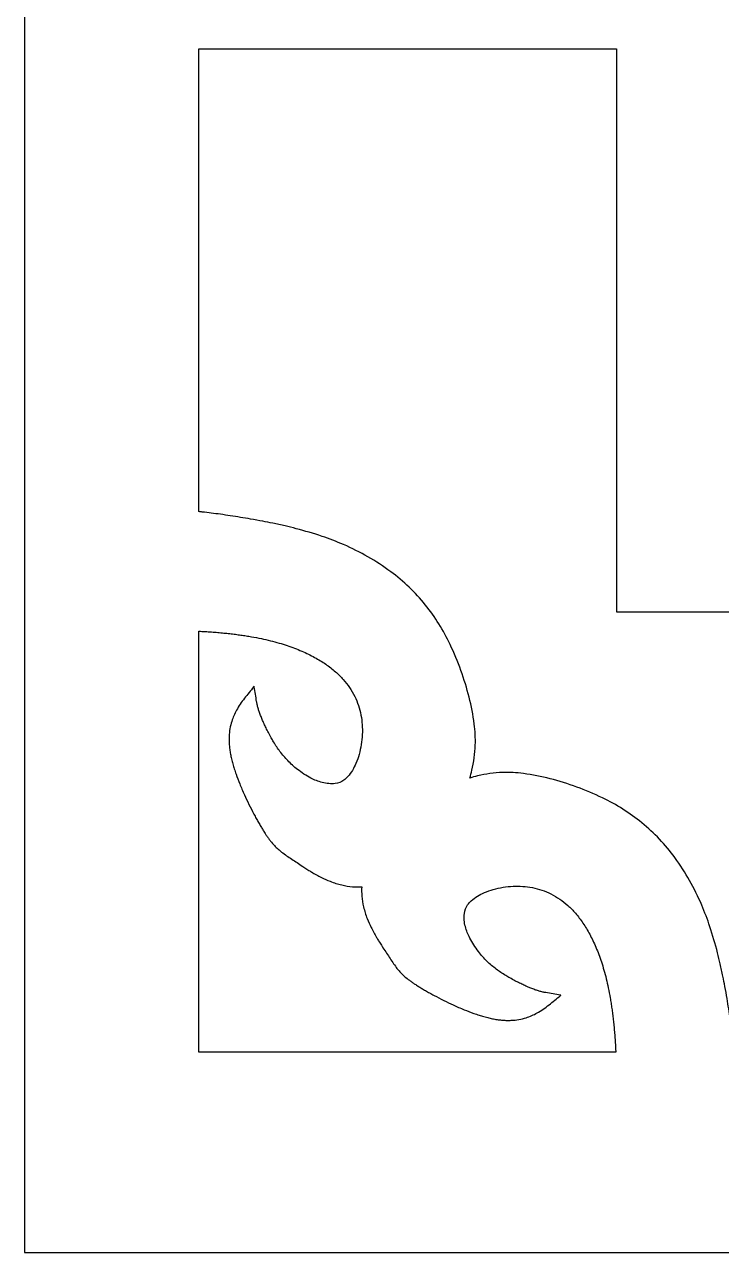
# Model space of a CAD drawing. Header units: centimetres. Extents: x -10 to 9.2, y -12 to 12.7.
# Drawn here: x -10.011 to -8.161, y -11.982 to -8.722 of the extents above; entities that cross this region are included whole.
import ezdxf

# ---------------------------------------------------------------- set-up
doc = ezdxf.new("R2010")
doc.units = ezdxf.units.CM
doc.header["$MEASUREMENT"] = 0
doc.layers.add('layer 1', color=7, linetype='Continuous')

msp = doc.modelspace()

# ---------------------------------------------------------------- linework, layer by layer
at = {"layer": 'layer 1', "color": 177}
for points, knots in [([(-0.8125, 12.67695), (-0.8125, 4.45748), (-0.8125, -3.76202), (-0.8125, -11.9815), (-0.8125, -11.9815), (-3.87863, -11.9815), (-6.94479, -11.9815), (-10.01093, -11.9815), (-10.01093, -11.9815), (-10.01093, -3.76202), (-10.01093, 4.45748), (-10.01093, 12.67695), (-10.01093, 12.67695), (-6.94479, 12.67695), (-3.87863, 12.67695), (-0.8125, 12.67695)], [0, 0, 0, 0, 0.2, 0.2, 0.2, 0.2, 0.4, 0.4, 0.4, 0.4, 0.6, 0.6, 0.6, 0.6, 1, 1, 1, 1]), ([(-8.82941, -10.72234), (-8.82253, -10.72018), (-8.81553, -10.71826), (-8.80855, -10.71653), (-8.80855, -10.71653), (-8.79773, -10.71391), (-8.78682, -10.71183), (-8.77582, -10.71032), (-8.77582, -10.71032), (-8.76476, -10.7088), (-8.75366, -10.70787), (-8.74252, -10.70752), (-8.74252, -10.70752), (-8.72389, -10.70691), (-8.70529, -10.7078), (-8.68685, -10.71023), (-8.68685, -10.71023), (-8.66301, -10.71335), (-8.63937, -10.71795), (-8.61604, -10.72397), (-8.61604, -10.72397), (-8.56824, -10.73636), (-8.5218, -10.75334), (-8.47724, -10.77475), (-8.47724, -10.77475), (-8.4399, -10.79268), (-8.4049, -10.81491), (-8.3727, -10.84108), (-8.3727, -10.84108), (-8.33961, -10.86797), (-8.31024, -10.89894), (-8.28511, -10.93349), (-8.28511, -10.93349), (-8.25666, -10.97262), (-8.23277, -11.01474), (-8.21381, -11.05929), (-8.21381, -11.05929), (-8.20579, -11.07813), (-8.1985, -11.09729), (-8.19211, -11.11674), (-8.19211, -11.11674), (-8.1845, -11.13968), (-8.17775, -11.16284), (-8.17177, -11.18625), (-8.17177, -11.18625), (-8.16926, -11.19601), (-8.16692, -11.20582), (-8.16466, -11.21565), (-8.16466, -11.21565), (-8.16217, -11.22658), (-8.15979, -11.23753), (-8.15756, -11.24851), (-8.15756, -11.24851), (-8.15571, -11.25752), (-8.15396, -11.26652), (-8.15225, -11.27554), (-8.15225, -11.27554), (-8.15023, -11.28622), (-8.14832, -11.29692), (-8.14649, -11.30761), (-8.14649, -11.30761), (-8.14352, -11.32577), (-8.14059, -11.34391), (-8.13767, -11.36209), (-8.13767, -11.36209), (-8.13634, -11.37079), (-8.13508, -11.37951), (-8.13387, -11.38821), (-8.13387, -11.38821), (-8.13275, -11.39645), (-8.13168, -11.40469), (-8.13065, -11.41293), (-8.13065, -11.41293), (-8.12963, -11.42092), (-8.1287, -11.42892), (-8.12779, -11.43695), (-8.12779, -11.43695), (-8.12735, -11.44113), (-8.1269, -11.4453), (-8.12647, -11.44947), (-8.12647, -11.44947), (-7.75333, -11.44947), (-7.38026, -11.44947), (-7.00715, -11.44947), (-7.00715, -11.44947), (-7.00715, -11.0601), (-7.00715, -10.67074), (-7.00715, -10.28137), (-7.00715, -10.28137), (-7.47876, -10.28137), (-7.9504, -10.28137), (-8.42198, -10.28137), (-8.42198, -10.28137), (-8.42782, -10.28137), (-8.43362, -10.28137), (-8.4394, -10.28137), (-8.4394, -10.28137), (-8.43967, -10.28137), (-8.43994, -10.28137), (-8.44022, -10.28137), (-8.44022, -10.28137), (-8.44022, -10.28108), (-8.44022, -10.2808), (-8.44022, -10.28053), (-8.44022, -10.28053), (-8.44022, -10.2747), (-8.44022, -10.26885), (-8.44022, -10.26301), (-8.44022, -10.26301), (-8.44022, -10.24422), (-8.44022, -10.22542), (-8.44022, -10.20663), (-8.44022, -10.20663), (-8.44022, -10.12865), (-8.44022, -10.05069), (-8.44022, -9.97271), (-8.44022, -9.97271), (-8.44022, -9.57724), (-8.44022, -9.18174), (-8.44022, -8.78628), (-8.44022, -8.78628), (-8.80967, -8.78628), (-9.17908, -8.78628), (-9.5485, -8.78628), (-9.5485, -8.78628), (-9.5485, -9.19583), (-9.5485, -9.6054), (-9.5485, -10.01495), (-9.5485, -10.01495), (-9.54541, -10.01529), (-9.54233, -10.01563), (-9.53921, -10.01599), (-9.53921, -10.01599), (-9.53126, -10.01689), (-9.52331, -10.01784), (-9.51535, -10.01884), (-9.51535, -10.01884), (-9.50719, -10.01989), (-9.49898, -10.02097), (-9.49081, -10.02212), (-9.49081, -10.02212), (-9.48221, -10.02332), (-9.47366, -10.02456), (-9.46507, -10.02588), (-9.46507, -10.02588), (-9.44701, -10.02883), (-9.42898, -10.0318), (-9.41095, -10.03475), (-9.41095, -10.03475), (-9.40025, -10.03663), (-9.3896, -10.03858), (-9.37892, -10.0406), (-9.37892, -10.0406), (-9.36994, -10.04231), (-9.36096, -10.04408), (-9.35205, -10.04593), (-9.35205, -10.04593), (-9.34113, -10.04819), (-9.33029, -10.05059), (-9.31942, -10.05309), (-9.31942, -10.05309), (-9.30965, -10.05537), (-9.29992, -10.05774), (-9.2902, -10.06026), (-9.2902, -10.06026), (-9.26696, -10.06626), (-9.24391, -10.07309), (-9.22116, -10.08073), (-9.22116, -10.08073), (-9.20183, -10.08722), (-9.18283, -10.09448), (-9.16411, -10.10256), (-9.16411, -10.10256), (-9.11984, -10.12168), (-9.07801, -10.14572), (-9.03913, -10.17437), (-9.03913, -10.17437), (-9.00483, -10.19965), (-8.97408, -10.22922), (-8.94731, -10.26254), (-8.94731, -10.26254), (-8.92136, -10.29496), (-8.8993, -10.33021), (-8.88148, -10.3678), (-8.88148, -10.3678), (-8.86019, -10.41266), (-8.84334, -10.45939), (-8.83104, -10.50755), (-8.83104, -10.50755), (-8.82507, -10.531), (-8.82048, -10.55479), (-8.81739, -10.57881), (-8.81739, -10.57881), (-8.81498, -10.5974), (-8.81407, -10.61612), (-8.81469, -10.63486), (-8.81469, -10.63486), (-8.81504, -10.64608), (-8.81595, -10.65726), (-8.81747, -10.66838), (-8.81747, -10.66838), (-8.81897, -10.67946), (-8.82103, -10.69045), (-8.82362, -10.70132), (-8.82362, -10.70132), (-8.82534, -10.70838), (-8.82725, -10.71539), (-8.82941, -10.72234)], [0, 0, 0, 0, 0.0188679, 0.0188679, 0.0188679, 0.0188679, 0.0377358, 0.0377358, 0.0377358, 0.0377358, 0.0566038, 0.0566038, 0.0566038, 0.0566038, 0.0754717, 0.0754717, 0.0754717, 0.0754717, 0.0943396, 0.0943396, 0.0943396, 0.0943396, 0.1132075, 0.1132075, 0.1132075, 0.1132075, 0.1320755, 0.1320755, 0.1320755, 0.1320755, 0.1509434, 0.1509434, 0.1509434, 0.1509434, 0.1698113, 0.1698113, 0.1698113, 0.1698113, 0.1886792, 0.1886792, 0.1886792, 0.1886792, 0.2075472, 0.2075472, 0.2075472, 0.2075472, 0.2264151, 0.2264151, 0.2264151, 0.2264151, 0.245283, 0.245283, 0.245283, 0.245283, 0.2641509, 0.2641509, 0.2641509, 0.2641509, 0.2830189, 0.2830189, 0.2830189, 0.2830189, 0.3018868, 0.3018868, 0.3018868, 0.3018868, 0.3207547, 0.3207547, 0.3207547, 0.3207547, 0.3396226, 0.3396226, 0.3396226, 0.3396226, 0.3584906, 0.3584906, 0.3584906, 0.3584906, 0.3773585, 0.3773585, 0.3773585, 0.3773585, 0.3962264, 0.3962264, 0.3962264, 0.3962264, 0.4150943, 0.4150943, 0.4150943, 0.4150943, 0.4339623, 0.4339623, 0.4339623, 0.4339623, 0.4528302, 0.4528302, 0.4528302, 0.4528302, 0.4716981, 0.4716981, 0.4716981, 0.4716981, 0.490566, 0.490566, 0.490566, 0.490566, 0.509434, 0.509434, 0.509434, 0.509434, 0.5283019, 0.5283019, 0.5283019, 0.5283019, 0.5471698, 0.5471698, 0.5471698, 0.5471698, 0.5660377, 0.5660377, 0.5660377, 0.5660377, 0.5849057, 0.5849057, 0.5849057, 0.5849057, 0.6037736, 0.6037736, 0.6037736, 0.6037736, 0.6226415, 0.6226415, 0.6226415, 0.6226415, 0.6415094, 0.6415094, 0.6415094, 0.6415094, 0.6603774, 0.6603774, 0.6603774, 0.6603774, 0.6792453, 0.6792453, 0.6792453, 0.6792453, 0.6981132, 0.6981132, 0.6981132, 0.6981132, 0.7169811, 0.7169811, 0.7169811, 0.7169811, 0.7358491, 0.7358491, 0.7358491, 0.7358491, 0.754717, 0.754717, 0.754717, 0.754717, 0.7735849, 0.7735849, 0.7735849, 0.7735849, 0.7924528, 0.7924528, 0.7924528, 0.7924528, 0.8113208, 0.8113208, 0.8113208, 0.8113208, 0.8301887, 0.8301887, 0.8301887, 0.8301887, 0.8490566, 0.8490566, 0.8490566, 0.8490566, 0.8679245, 0.8679245, 0.8679245, 0.8679245, 0.8867925, 0.8867925, 0.8867925, 0.8867925, 0.9056604, 0.9056604, 0.9056604, 0.9056604, 0.9245283, 0.9245283, 0.9245283, 0.9245283, 0.9433962, 0.9433962, 0.9433962, 0.9433962, 0.9622642, 0.9622642, 0.9622642, 0.9622642, 1, 1, 1, 1]), ([(-9.11604, -11.01091), (-9.12426, -11.01142), (-9.13243, -11.01132), (-9.14063, -11.01063), (-9.14063, -11.01063), (-9.15023, -11.00982), (-9.15972, -11.00829), (-9.16913, -11.00603), (-9.16913, -11.00603), (-9.17954, -11.00349), (-9.18979, -11.00027), (-9.19981, -10.99634), (-9.19981, -10.99634), (-9.2077, -10.99326), (-9.2154, -10.98984), (-9.22293, -10.98605), (-9.22293, -10.98605), (-9.23195, -10.98153), (-9.24077, -10.9767), (-9.24942, -10.97153), (-9.24942, -10.97153), (-9.25257, -10.96962), (-9.25576, -10.96768), (-9.25888, -10.96571), (-9.25888, -10.96571), (-9.26267, -10.96333), (-9.26642, -10.96092), (-9.27018, -10.95846), (-9.27018, -10.95846), (-9.27105, -10.95789), (-9.2719, -10.9573), (-9.27277, -10.95675), (-9.27277, -10.95675), (-9.27779, -10.95337), (-9.28282, -10.95001), (-9.28785, -10.94667), (-9.28785, -10.94667), (-9.29701, -10.94054), (-9.30618, -10.93442), (-9.31535, -10.9283), (-9.31535, -10.9283), (-9.31986, -10.92521), (-9.32431, -10.92199), (-9.32866, -10.91867), (-9.32866, -10.91867), (-9.33181, -10.91625), (-9.33486, -10.91373), (-9.33786, -10.91112), (-9.33786, -10.91112), (-9.34138, -10.908), (-9.34475, -10.90469), (-9.34802, -10.90126), (-9.34802, -10.90126), (-9.35145, -10.8976), (-9.35472, -10.89378), (-9.35783, -10.88983), (-9.35783, -10.88983), (-9.35947, -10.88779), (-9.36105, -10.88569), (-9.36259, -10.8836), (-9.36259, -10.8836), (-9.36435, -10.88118), (-9.36605, -10.87875), (-9.36776, -10.87629), (-9.36776, -10.87629), (-9.3694, -10.87387), (-9.37106, -10.87143), (-9.37262, -10.86896), (-9.37262, -10.86896), (-9.37457, -10.86599), (-9.37643, -10.86301), (-9.37826, -10.86001), (-9.37826, -10.86001), (-9.38016, -10.85695), (-9.38199, -10.85388), (-9.38386, -10.8508), (-9.38386, -10.8508), (-9.38589, -10.84735), (-9.38789, -10.84389), (-9.38987, -10.84041), (-9.38987, -10.84041), (-9.39194, -10.83678), (-9.394, -10.83312), (-9.39603, -10.82945), (-9.39603, -10.82945), (-9.39815, -10.8256), (-9.40021, -10.82172), (-9.40228, -10.81785), (-9.40228, -10.81785), (-9.40684, -10.8093), (-9.41123, -10.80071), (-9.41549, -10.79202), (-9.41549, -10.79202), (-9.41962, -10.7836), (-9.42365, -10.77512), (-9.42749, -10.76658), (-9.42749, -10.76658), (-9.43187, -10.75693), (-9.43605, -10.74722), (-9.43997, -10.7374), (-9.43997, -10.7374), (-9.4434, -10.72895), (-9.44662, -10.72041), (-9.44966, -10.71179), (-9.44966, -10.71179), (-9.4513, -10.70709), (-9.45291, -10.70236), (-9.45439, -10.69758), (-9.45439, -10.69758), (-9.45575, -10.69333), (-9.45703, -10.68906), (-9.45826, -10.68475), (-9.45826, -10.68475), (-9.45955, -10.68018), (-9.46074, -10.67557), (-9.46184, -10.67095), (-9.46184, -10.67095), (-9.4628, -10.66688), (-9.46366, -10.66281), (-9.46447, -10.65873), (-9.46447, -10.65873), (-9.46523, -10.65456), (-9.46589, -10.65039), (-9.46645, -10.64619), (-9.46645, -10.64619), (-9.46702, -10.64225), (-9.46739, -10.63828), (-9.46769, -10.63431), (-9.46769, -10.63431), (-9.46799, -10.63047), (-9.46815, -10.62661), (-9.46823, -10.62277), (-9.46823, -10.62277), (-9.46828, -10.61908), (-9.46823, -10.61538), (-9.46805, -10.61172), (-9.46805, -10.61172), (-9.46773, -10.60482), (-9.46697, -10.59795), (-9.46579, -10.59116), (-9.46579, -10.59116), (-9.46469, -10.58456), (-9.46312, -10.57807), (-9.46113, -10.5717), (-9.46113, -10.5717), (-9.45796, -10.56151), (-9.45377, -10.55172), (-9.4486, -10.54241), (-9.4486, -10.54241), (-9.44237, -10.53122), (-9.43524, -10.52058), (-9.42724, -10.51056), (-9.42724, -10.51056), (-9.41916, -10.5004), (-9.41102, -10.49022), (-9.40292, -10.48002), (-9.40292, -10.48002), (-9.40254, -10.47956), (-9.40216, -10.4791), (-9.40178, -10.47861), (-9.40178, -10.47861), (-9.40167, -10.47922), (-9.40158, -10.47982), (-9.40149, -10.4804), (-9.40149, -10.4804), (-9.39935, -10.49328), (-9.39724, -10.50615), (-9.39508, -10.51901), (-9.39508, -10.51901), (-9.39462, -10.52179), (-9.39409, -10.52455), (-9.39345, -10.52729), (-9.39345, -10.52729), (-9.39274, -10.53045), (-9.39192, -10.5336), (-9.39102, -10.53673), (-9.39102, -10.53673), (-9.39016, -10.53981), (-9.38919, -10.54287), (-9.38819, -10.54591), (-9.38819, -10.54591), (-9.38697, -10.54944), (-9.38573, -10.55295), (-9.38438, -10.55641), (-9.38438, -10.55641), (-9.3831, -10.5598), (-9.38176, -10.56316), (-9.38033, -10.5665), (-9.38033, -10.5665), (-9.3787, -10.57037), (-9.377, -10.5742), (-9.37526, -10.578), (-9.37526, -10.578), (-9.37356, -10.58169), (-9.37182, -10.58536), (-9.37004, -10.58898), (-9.37004, -10.58898), (-9.368, -10.59319), (-9.36587, -10.59736), (-9.36373, -10.60151), (-9.36373, -10.60151), (-9.36133, -10.60615), (-9.35886, -10.61077), (-9.35631, -10.61532), (-9.35631, -10.61532), (-9.3543, -10.61902), (-9.35214, -10.62268), (-9.34998, -10.62634), (-9.34998, -10.62634), (-9.34728, -10.63082), (-9.34447, -10.63527), (-9.34154, -10.63965), (-9.34154, -10.63965), (-9.3389, -10.64362), (-9.33615, -10.64752), (-9.33329, -10.65138), (-9.33329, -10.65138), (-9.33007, -10.65575), (-9.32665, -10.66004), (-9.32315, -10.66421), (-9.32315, -10.66421), (-9.31975, -10.66821), (-9.31624, -10.67212), (-9.31257, -10.67591), (-9.31257, -10.67591), (-9.30853, -10.68012), (-9.30436, -10.68416), (-9.30003, -10.68806), (-9.30003, -10.68806), (-9.29569, -10.69196), (-9.2912, -10.69573), (-9.28657, -10.69932), (-9.28657, -10.69932), (-9.27541, -10.70798), (-9.26357, -10.71563), (-9.25109, -10.72221), (-9.25109, -10.72221), (-9.24153, -10.72727), (-9.23147, -10.73127), (-9.22103, -10.73413), (-9.22103, -10.73413), (-9.20967, -10.73723), (-9.19792, -10.73811), (-9.18624, -10.7367), (-9.18624, -10.7367), (-9.1781, -10.73574), (-9.17048, -10.73281), (-9.16375, -10.72812), (-9.16375, -10.72812), (-9.15978, -10.72532), (-9.15615, -10.72207), (-9.15293, -10.71843), (-9.15293, -10.71843), (-9.14835, -10.71326), (-9.14428, -10.7077), (-9.14074, -10.70177), (-9.14074, -10.70177), (-9.13719, -10.69583), (-9.13404, -10.68963), (-9.13135, -10.6832), (-9.13135, -10.6832), (-9.1281, -10.67549), (-9.12536, -10.66757), (-9.12312, -10.65949), (-9.12312, -10.65949), (-9.11827, -10.64225), (-9.11541, -10.62457), (-9.11459, -10.6067), (-9.11459, -10.6067), (-9.11377, -10.58936), (-9.11492, -10.57207), (-9.11815, -10.55503), (-9.11815, -10.55503), (-9.12136, -10.53776), (-9.12693, -10.5211), (-9.13472, -10.50537), (-9.13472, -10.50537), (-9.14286, -10.48902), (-9.15306, -10.47392), (-9.16518, -10.46034), (-9.16518, -10.46034), (-9.17167, -10.45309), (-9.17856, -10.44628), (-9.18589, -10.43992), (-9.18589, -10.43992), (-9.1941, -10.43277), (-9.2027, -10.4261), (-9.21163, -10.41994), (-9.21163, -10.41994), (-9.21625, -10.41675), (-9.22097, -10.41371), (-9.22574, -10.41078), (-9.22574, -10.41078), (-9.23083, -10.40766), (-9.23601, -10.40467), (-9.24131, -10.40178), (-9.24131, -10.40178), (-9.24666, -10.39886), (-9.25207, -10.39609), (-9.25754, -10.39342), (-9.25754, -10.39342), (-9.26346, -10.39056), (-9.26942, -10.38785), (-9.27543, -10.38525), (-9.27543, -10.38525), (-9.28164, -10.38257), (-9.28787, -10.38002), (-9.29419, -10.37763), (-9.29419, -10.37763), (-9.30084, -10.37509), (-9.30751, -10.37272), (-9.31428, -10.37046), (-9.31428, -10.37046), (-9.32127, -10.36812), (-9.32835, -10.36591), (-9.33547, -10.36386), (-9.33547, -10.36386), (-9.34311, -10.36165), (-9.35074, -10.35958), (-9.35849, -10.35767), (-9.35849, -10.35767), (-9.36648, -10.35568), (-9.37449, -10.35384), (-9.38253, -10.35214), (-9.38253, -10.35214), (-9.39134, -10.35029), (-9.40011, -10.3486), (-9.40892, -10.34706), (-9.40892, -10.34706), (-9.41346, -10.34627), (-9.41802, -10.3455), (-9.42253, -10.3448), (-9.42253, -10.3448), (-9.42725, -10.34403), (-9.43201, -10.34333), (-9.43681, -10.34263), (-9.43681, -10.34263), (-9.44161, -10.34196), (-9.44644, -10.34131), (-9.45125, -10.34068), (-9.45125, -10.34068), (-9.45633, -10.34005), (-9.46141, -10.33944), (-9.4665, -10.33885), (-9.4665, -10.33885), (-9.47166, -10.33827), (-9.47681, -10.33773), (-9.48196, -10.33722), (-9.48196, -10.33722), (-9.48735, -10.3367), (-9.49275, -10.33619), (-9.49816, -10.33572), (-9.49816, -10.33572), (-9.50368, -10.33524), (-9.50914, -10.33482), (-9.51465, -10.33442), (-9.51465, -10.33442), (-9.52043, -10.334), (-9.52617, -10.33362), (-9.53195, -10.33328), (-9.53195, -10.33328), (-9.53746, -10.33293), (-9.543, -10.33264), (-9.5485, -10.33236), (-9.5485, -10.33236), (-9.5485, -10.70473), (-9.5485, -11.07711), (-9.5485, -11.44947), (-9.5485, -11.44947), (-9.17962, -11.44947), (-8.81076, -11.44947), (-8.44193, -11.44947), (-8.44193, -11.44947), (-8.44194, -11.44873), (-8.44199, -11.448), (-8.44201, -11.44728), (-8.44201, -11.44728), (-8.4423, -11.4414), (-8.4426, -11.43551), (-8.44297, -11.42963), (-8.44297, -11.42963), (-8.44334, -11.42381), (-8.44371, -11.418), (-8.44411, -11.41221), (-8.44411, -11.41221), (-8.44448, -11.40668), (-8.44493, -11.40114), (-8.44539, -11.39563), (-8.44539, -11.39563), (-8.44588, -11.39019), (-8.44634, -11.38475), (-8.44687, -11.37928), (-8.44687, -11.37928), (-8.44739, -11.3741), (-8.44793, -11.36891), (-8.44851, -11.36374), (-8.44851, -11.36374), (-8.44909, -11.35862), (-8.44968, -11.35351), (-8.45032, -11.34841), (-8.45032, -11.34841), (-8.45093, -11.34355), (-8.4516, -11.33867), (-8.45226, -11.33383), (-8.45226, -11.33383), (-8.45293, -11.32902), (-8.45363, -11.32426), (-8.45441, -11.31946), (-8.45441, -11.31946), (-8.45512, -11.31491), (-8.45585, -11.31033), (-8.45665, -11.30581), (-8.45665, -11.30581), (-8.45817, -11.29692), (-8.45987, -11.28806), (-8.46168, -11.27923), (-8.46168, -11.27923), (-8.46338, -11.27112), (-8.4652, -11.26303), (-8.46719, -11.25498), (-8.46719, -11.25498), (-8.46909, -11.24722), (-8.47115, -11.23949), (-8.47335, -11.23181), (-8.47335, -11.23181), (-8.47537, -11.22466), (-8.47757, -11.21753), (-8.47991, -11.21046), (-8.47991, -11.21046), (-8.48211, -11.20369), (-8.4845, -11.19695), (-8.48703, -11.19028), (-8.48703, -11.19028), (-8.48941, -11.1839), (-8.49191, -11.17762), (-8.49458, -11.17139), (-8.49458, -11.17139), (-8.49714, -11.16531), (-8.49984, -11.15932), (-8.50269, -11.15338), (-8.50269, -11.15338), (-8.50535, -11.14784), (-8.50813, -11.14239), (-8.51103, -11.13701), (-8.51103, -11.13701), (-8.51386, -11.13172), (-8.51686, -11.12648), (-8.51996, -11.12134), (-8.51996, -11.12134), (-8.52286, -11.11653), (-8.5259, -11.11181), (-8.52905, -11.10716), (-8.52905, -11.10716), (-8.53514, -11.09813), (-8.54179, -11.08949), (-8.54888, -11.08121), (-8.54888, -11.08121), (-8.55521, -11.07386), (-8.56196, -11.06691), (-8.56915, -11.06041), (-8.56915, -11.06041), (-8.58268, -11.0482), (-8.59766, -11.0379), (-8.61391, -11.02974), (-8.61391, -11.02974), (-8.6295, -11.02187), (-8.64606, -11.01626), (-8.66322, -11.013), (-8.66322, -11.013), (-8.68014, -11.00981), (-8.69733, -11.00859), (-8.71454, -11.00944), (-8.71454, -11.00944), (-8.73229, -11.01029), (-8.74986, -11.01317), (-8.76698, -11.01802), (-8.76698, -11.01802), (-8.77502, -11.02029), (-8.78285, -11.02307), (-8.79053, -11.02632), (-8.79053, -11.02632), (-8.79691, -11.02902), (-8.80305, -11.03219), (-8.80898, -11.03576), (-8.80898, -11.03576), (-8.81487, -11.03935), (-8.82038, -11.04344), (-8.82553, -11.04803), (-8.82553, -11.04803), (-8.82914, -11.05129), (-8.83237, -11.05494), (-8.83515, -11.05895), (-8.83515, -11.05895), (-8.83983, -11.06571), (-8.84273, -11.07339), (-8.84369, -11.08156), (-8.84369, -11.08156), (-8.84508, -11.09334), (-8.84417, -11.10517), (-8.8411, -11.1166), (-8.8411, -11.1166), (-8.83827, -11.1271), (-8.83432, -11.13723), (-8.82929, -11.14687), (-8.82929, -11.14687), (-8.82274, -11.15942), (-8.81513, -11.17136), (-8.80653, -11.18258), (-8.80653, -11.18258), (-8.80296, -11.18725), (-8.79924, -11.19176), (-8.79534, -11.19616), (-8.79534, -11.19616), (-8.7915, -11.20051), (-8.78747, -11.20472), (-8.78329, -11.20879), (-8.78329, -11.20879), (-8.77954, -11.21245), (-8.77566, -11.21599), (-8.77168, -11.2194), (-8.77168, -11.2194), (-8.76752, -11.22295), (-8.76325, -11.22637), (-8.75891, -11.22966), (-8.75891, -11.22966), (-8.75509, -11.23251), (-8.7512, -11.23528), (-8.74729, -11.23795), (-8.74729, -11.23795), (-8.74292, -11.24088), (-8.73849, -11.2437), (-8.73405, -11.24642), (-8.73405, -11.24642), (-8.73046, -11.24861), (-8.72679, -11.25074), (-8.72309, -11.25282), (-8.72309, -11.25282), (-8.71858, -11.25536), (-8.714, -11.25786), (-8.7094, -11.26028), (-8.7094, -11.26028), (-8.70528, -11.26243), (-8.70114, -11.26456), (-8.69697, -11.26664), (-8.69697, -11.26664), (-8.69332, -11.26843), (-8.68971, -11.27017), (-8.68604, -11.27188), (-8.68604, -11.27188), (-8.68225, -11.27365), (-8.67848, -11.27534), (-8.67462, -11.27699), (-8.67462, -11.27699), (-8.67131, -11.27841), (-8.66796, -11.27978), (-8.66459, -11.28108), (-8.66459, -11.28108), (-8.66116, -11.28242), (-8.6577, -11.28368), (-8.65419, -11.28488), (-8.65419, -11.28488), (-8.65115, -11.2859), (-8.64813, -11.28687), (-8.64505, -11.28775), (-8.64505, -11.28775), (-8.64192, -11.28867), (-8.63879, -11.28947), (-8.63565, -11.29021), (-8.63565, -11.29021), (-8.63295, -11.29083), (-8.6302, -11.29138), (-8.62743, -11.29185), (-8.62743, -11.29185), (-8.61468, -11.29399), (-8.6019, -11.29613), (-8.58911, -11.29829), (-8.58911, -11.29829), (-8.58851, -11.29839), (-8.58791, -11.29849), (-8.58733, -11.29859), (-8.58733, -11.29859), (-8.58779, -11.29897), (-8.58824, -11.29936), (-8.58873, -11.29974), (-8.58873, -11.29974), (-8.59884, -11.3079), (-8.60894, -11.31605), (-8.61906, -11.32422), (-8.61906, -11.32422), (-8.629, -11.33226), (-8.63955, -11.33942), (-8.65068, -11.34571), (-8.65068, -11.34571), (-8.65994, -11.35092), (-8.66965, -11.35515), (-8.67977, -11.35834), (-8.67977, -11.35834), (-8.6861, -11.36031), (-8.69256, -11.3619), (-8.69908, -11.36305), (-8.69908, -11.36305), (-8.70586, -11.36422), (-8.71267, -11.36498), (-8.7195, -11.36531), (-8.7195, -11.36531), (-8.72316, -11.36549), (-8.72682, -11.36553), (-8.73048, -11.36549), (-8.73048, -11.36549), (-8.73435, -11.36541), (-8.73816, -11.36525), (-8.74199, -11.36494), (-8.74199, -11.36494), (-8.74592, -11.36464), (-8.74984, -11.36422), (-8.75376, -11.3637), (-8.75376, -11.3637), (-8.75793, -11.36313), (-8.7621, -11.36247), (-8.76623, -11.36166), (-8.76623, -11.36166), (-8.77027, -11.3609), (-8.77431, -11.36002), (-8.77836, -11.35905), (-8.77836, -11.35905), (-8.78293, -11.35793), (-8.78753, -11.35675), (-8.7921, -11.35543), (-8.7921, -11.35543), (-8.79636, -11.35423), (-8.80061, -11.35294), (-8.80485, -11.35157), (-8.80485, -11.35157), (-8.80955, -11.35003), (-8.81427, -11.34845), (-8.81896, -11.3468), (-8.81896, -11.3468), (-8.82747, -11.34373), (-8.836, -11.3405), (-8.84438, -11.33705), (-8.84438, -11.33705), (-8.85411, -11.33306), (-8.86376, -11.32887), (-8.87335, -11.32447), (-8.87335, -11.32447), (-8.88185, -11.32059), (-8.89025, -11.31656), (-8.89861, -11.31239), (-8.89861, -11.31239), (-8.90721, -11.30809), (-8.91579, -11.30367), (-8.92428, -11.29909), (-8.92428, -11.29909), (-8.92814, -11.29702), (-8.93196, -11.29493), (-8.9358, -11.29279), (-8.9358, -11.29279), (-8.93944, -11.29076), (-8.94306, -11.28869), (-8.94669, -11.2866), (-8.94669, -11.2866), (-8.95014, -11.28461), (-8.95357, -11.28258), (-8.95701, -11.28053), (-8.95701, -11.28053), (-8.96007, -11.27869), (-8.96313, -11.27681), (-8.96618, -11.27492), (-8.96618, -11.27492), (-8.96914, -11.27307), (-8.9721, -11.27116), (-8.97505, -11.26924), (-8.97505, -11.26924), (-8.97747, -11.26763), (-8.97993, -11.266), (-8.98235, -11.26432), (-8.98235, -11.26432), (-8.98477, -11.26264), (-8.98717, -11.2609), (-8.98956, -11.25913), (-8.98956, -11.25913), (-8.99166, -11.25758), (-8.99375, -11.25598), (-8.99577, -11.25436), (-8.99577, -11.25436), (-8.9997, -11.25121), (-9.00348, -11.2479), (-9.00712, -11.24444), (-9.00712, -11.24444), (-9.01056, -11.24117), (-9.0138, -11.23777), (-9.01691, -11.23421), (-9.01691, -11.23421), (-9.01953, -11.23123), (-9.02203, -11.22813), (-9.02442, -11.22497), (-9.02442, -11.22497), (-9.02767, -11.22066), (-9.03078, -11.21626), (-9.03383, -11.21178), (-9.03383, -11.21178), (-9.03997, -11.20249), (-9.0461, -11.19317), (-9.05221, -11.18386), (-9.05221, -11.18386), (-9.05557, -11.17883), (-9.05887, -11.1738), (-9.06219, -11.16876), (-9.06219, -11.16876), (-9.06276, -11.16787), (-9.06332, -11.167), (-9.06389, -11.16611), (-9.06389, -11.16611), (-9.06636, -11.16236), (-9.06876, -11.15854), (-9.07116, -11.1547), (-9.07116, -11.1547), (-9.0731, -11.15156), (-9.07503, -11.1484), (-9.07691, -11.14519), (-9.07691, -11.14519), (-9.08209, -11.13648), (-9.08688, -11.12761), (-9.09134, -11.11857), (-9.09134, -11.11857), (-9.09509, -11.11095), (-9.09854, -11.10319), (-9.10157, -11.09528), (-9.10157, -11.09528), (-9.10547, -11.08518), (-9.10869, -11.07485), (-9.11119, -11.06433), (-9.11119, -11.06433), (-9.11342, -11.05491), (-9.11496, -11.04532), (-9.11574, -11.03565), (-9.11574, -11.03565), (-9.11642, -11.02743), (-9.11654, -11.01917), (-9.11604, -11.01091)], [0, 0, 0, 0, 0.0053763, 0.0053763, 0.0053763, 0.0053763, 0.0107527, 0.0107527, 0.0107527, 0.0107527, 0.016129, 0.016129, 0.016129, 0.016129, 0.0215054, 0.0215054, 0.0215054, 0.0215054, 0.0268817, 0.0268817, 0.0268817, 0.0268817, 0.0322581, 0.0322581, 0.0322581, 0.0322581, 0.0376344, 0.0376344, 0.0376344, 0.0376344, 0.0430108, 0.0430108, 0.0430108, 0.0430108, 0.0483871, 0.0483871, 0.0483871, 0.0483871, 0.0537634, 0.0537634, 0.0537634, 0.0537634, 0.0591398, 0.0591398, 0.0591398, 0.0591398, 0.0645161, 0.0645161, 0.0645161, 0.0645161, 0.0698925, 0.0698925, 0.0698925, 0.0698925, 0.0752688, 0.0752688, 0.0752688, 0.0752688, 0.0806452, 0.0806452, 0.0806452, 0.0806452, 0.0860215, 0.0860215, 0.0860215, 0.0860215, 0.0913978, 0.0913978, 0.0913978, 0.0913978, 0.0967742, 0.0967742, 0.0967742, 0.0967742, 0.1021505, 0.1021505, 0.1021505, 0.1021505, 0.1075269, 0.1075269, 0.1075269, 0.1075269, 0.1129032, 0.1129032, 0.1129032, 0.1129032, 0.1182796, 0.1182796, 0.1182796, 0.1182796, 0.1236559, 0.1236559, 0.1236559, 0.1236559, 0.1290323, 0.1290323, 0.1290323, 0.1290323, 0.1344086, 0.1344086, 0.1344086, 0.1344086, 0.1397849, 0.1397849, 0.1397849, 0.1397849, 0.1451613, 0.1451613, 0.1451613, 0.1451613, 0.1505376, 0.1505376, 0.1505376, 0.1505376, 0.155914, 0.155914, 0.155914, 0.155914, 0.1612903, 0.1612903, 0.1612903, 0.1612903, 0.1666667, 0.1666667, 0.1666667, 0.1666667, 0.172043, 0.172043, 0.172043, 0.172043, 0.1774194, 0.1774194, 0.1774194, 0.1774194, 0.1827957, 0.1827957, 0.1827957, 0.1827957, 0.188172, 0.188172, 0.188172, 0.188172, 0.1935484, 0.1935484, 0.1935484, 0.1935484, 0.1989247, 0.1989247, 0.1989247, 0.1989247, 0.2043011, 0.2043011, 0.2043011, 0.2043011, 0.2096774, 0.2096774, 0.2096774, 0.2096774, 0.2150538, 0.2150538, 0.2150538, 0.2150538, 0.2204301, 0.2204301, 0.2204301, 0.2204301, 0.2258065, 0.2258065, 0.2258065, 0.2258065, 0.2311828, 0.2311828, 0.2311828, 0.2311828, 0.2365591, 0.2365591, 0.2365591, 0.2365591, 0.2419355, 0.2419355, 0.2419355, 0.2419355, 0.2473118, 0.2473118, 0.2473118, 0.2473118, 0.2526882, 0.2526882, 0.2526882, 0.2526882, 0.2580645, 0.2580645, 0.2580645, 0.2580645, 0.2634409, 0.2634409, 0.2634409, 0.2634409, 0.2688172, 0.2688172, 0.2688172, 0.2688172, 0.2741935, 0.2741935, 0.2741935, 0.2741935, 0.2795699, 0.2795699, 0.2795699, 0.2795699, 0.2849462, 0.2849462, 0.2849462, 0.2849462, 0.2903226, 0.2903226, 0.2903226, 0.2903226, 0.2956989, 0.2956989, 0.2956989, 0.2956989, 0.3010753, 0.3010753, 0.3010753, 0.3010753, 0.3064516, 0.3064516, 0.3064516, 0.3064516, 0.311828, 0.311828, 0.311828, 0.311828, 0.3172043, 0.3172043, 0.3172043, 0.3172043, 0.3225806, 0.3225806, 0.3225806, 0.3225806, 0.327957, 0.327957, 0.327957, 0.327957, 0.3333333, 0.3333333, 0.3333333, 0.3333333, 0.3387097, 0.3387097, 0.3387097, 0.3387097, 0.344086, 0.344086, 0.344086, 0.344086, 0.3494624, 0.3494624, 0.3494624, 0.3494624, 0.3548387, 0.3548387, 0.3548387, 0.3548387, 0.3602151, 0.3602151, 0.3602151, 0.3602151, 0.3655914, 0.3655914, 0.3655914, 0.3655914, 0.3709677, 0.3709677, 0.3709677, 0.3709677, 0.3763441, 0.3763441, 0.3763441, 0.3763441, 0.3817204, 0.3817204, 0.3817204, 0.3817204, 0.3870968, 0.3870968, 0.3870968, 0.3870968, 0.3924731, 0.3924731, 0.3924731, 0.3924731, 0.3978495, 0.3978495, 0.3978495, 0.3978495, 0.4032258, 0.4032258, 0.4032258, 0.4032258, 0.4086022, 0.4086022, 0.4086022, 0.4086022, 0.4139785, 0.4139785, 0.4139785, 0.4139785, 0.4193548, 0.4193548, 0.4193548, 0.4193548, 0.4247312, 0.4247312, 0.4247312, 0.4247312, 0.4301075, 0.4301075, 0.4301075, 0.4301075, 0.4354839, 0.4354839, 0.4354839, 0.4354839, 0.4408602, 0.4408602, 0.4408602, 0.4408602, 0.4462366, 0.4462366, 0.4462366, 0.4462366, 0.4516129, 0.4516129, 0.4516129, 0.4516129, 0.4569892, 0.4569892, 0.4569892, 0.4569892, 0.4623656, 0.4623656, 0.4623656, 0.4623656, 0.4677419, 0.4677419, 0.4677419, 0.4677419, 0.4731183, 0.4731183, 0.4731183, 0.4731183, 0.4784946, 0.4784946, 0.4784946, 0.4784946, 0.483871, 0.483871, 0.483871, 0.483871, 0.4892473, 0.4892473, 0.4892473, 0.4892473, 0.4946237, 0.4946237, 0.4946237, 0.4946237, 0.5, 0.5, 0.5, 0.5, 0.5053763, 0.5053763, 0.5053763, 0.5053763, 0.5107527, 0.5107527, 0.5107527, 0.5107527, 0.516129, 0.516129, 0.516129, 0.516129, 0.5215054, 0.5215054, 0.5215054, 0.5215054, 0.5268817, 0.5268817, 0.5268817, 0.5268817, 0.5322581, 0.5322581, 0.5322581, 0.5322581, 0.5376344, 0.5376344, 0.5376344, 0.5376344, 0.5430108, 0.5430108, 0.5430108, 0.5430108, 0.5483871, 0.5483871, 0.5483871, 0.5483871, 0.5537634, 0.5537634, 0.5537634, 0.5537634, 0.5591398, 0.5591398, 0.5591398, 0.5591398, 0.5645161, 0.5645161, 0.5645161, 0.5645161, 0.5698925, 0.5698925, 0.5698925, 0.5698925, 0.5752688, 0.5752688, 0.5752688, 0.5752688, 0.5806452, 0.5806452, 0.5806452, 0.5806452, 0.5860215, 0.5860215, 0.5860215, 0.5860215, 0.5913978, 0.5913978, 0.5913978, 0.5913978, 0.5967742, 0.5967742, 0.5967742, 0.5967742, 0.6021505, 0.6021505, 0.6021505, 0.6021505, 0.6075269, 0.6075269, 0.6075269, 0.6075269, 0.6129032, 0.6129032, 0.6129032, 0.6129032, 0.6182796, 0.6182796, 0.6182796, 0.6182796, 0.6236559, 0.6236559, 0.6236559, 0.6236559, 0.6290323, 0.6290323, 0.6290323, 0.6290323, 0.6344086, 0.6344086, 0.6344086, 0.6344086, 0.6397849, 0.6397849, 0.6397849, 0.6397849, 0.6451613, 0.6451613, 0.6451613, 0.6451613, 0.6505376, 0.6505376, 0.6505376, 0.6505376, 0.655914, 0.655914, 0.655914, 0.655914, 0.6612903, 0.6612903, 0.6612903, 0.6612903, 0.6666667, 0.6666667, 0.6666667, 0.6666667, 0.672043, 0.672043, 0.672043, 0.672043, 0.6774194, 0.6774194, 0.6774194, 0.6774194, 0.6827957, 0.6827957, 0.6827957, 0.6827957, 0.688172, 0.688172, 0.688172, 0.688172, 0.6935484, 0.6935484, 0.6935484, 0.6935484, 0.6989247, 0.6989247, 0.6989247, 0.6989247, 0.7043011, 0.7043011, 0.7043011, 0.7043011, 0.7096774, 0.7096774, 0.7096774, 0.7096774, 0.7150538, 0.7150538, 0.7150538, 0.7150538, 0.7204301, 0.7204301, 0.7204301, 0.7204301, 0.7258065, 0.7258065, 0.7258065, 0.7258065, 0.7311828, 0.7311828, 0.7311828, 0.7311828, 0.7365591, 0.7365591, 0.7365591, 0.7365591, 0.7419355, 0.7419355, 0.7419355, 0.7419355, 0.7473118, 0.7473118, 0.7473118, 0.7473118, 0.7526882, 0.7526882, 0.7526882, 0.7526882, 0.7580645, 0.7580645, 0.7580645, 0.7580645, 0.7634409, 0.7634409, 0.7634409, 0.7634409, 0.7688172, 0.7688172, 0.7688172, 0.7688172, 0.7741935, 0.7741935, 0.7741935, 0.7741935, 0.7795699, 0.7795699, 0.7795699, 0.7795699, 0.7849462, 0.7849462, 0.7849462, 0.7849462, 0.7903226, 0.7903226, 0.7903226, 0.7903226, 0.7956989, 0.7956989, 0.7956989, 0.7956989, 0.8010753, 0.8010753, 0.8010753, 0.8010753, 0.8064516, 0.8064516, 0.8064516, 0.8064516, 0.811828, 0.811828, 0.811828, 0.811828, 0.8172043, 0.8172043, 0.8172043, 0.8172043, 0.8225806, 0.8225806, 0.8225806, 0.8225806, 0.827957, 0.827957, 0.827957, 0.827957, 0.8333333, 0.8333333, 0.8333333, 0.8333333, 0.8387097, 0.8387097, 0.8387097, 0.8387097, 0.844086, 0.844086, 0.844086, 0.844086, 0.8494624, 0.8494624, 0.8494624, 0.8494624, 0.8548387, 0.8548387, 0.8548387, 0.8548387, 0.8602151, 0.8602151, 0.8602151, 0.8602151, 0.8655914, 0.8655914, 0.8655914, 0.8655914, 0.8709677, 0.8709677, 0.8709677, 0.8709677, 0.8763441, 0.8763441, 0.8763441, 0.8763441, 0.8817204, 0.8817204, 0.8817204, 0.8817204, 0.8870968, 0.8870968, 0.8870968, 0.8870968, 0.8924731, 0.8924731, 0.8924731, 0.8924731, 0.8978495, 0.8978495, 0.8978495, 0.8978495, 0.9032258, 0.9032258, 0.9032258, 0.9032258, 0.9086022, 0.9086022, 0.9086022, 0.9086022, 0.9139785, 0.9139785, 0.9139785, 0.9139785, 0.9193548, 0.9193548, 0.9193548, 0.9193548, 0.9247312, 0.9247312, 0.9247312, 0.9247312, 0.9301075, 0.9301075, 0.9301075, 0.9301075, 0.9354839, 0.9354839, 0.9354839, 0.9354839, 0.9408602, 0.9408602, 0.9408602, 0.9408602, 0.9462366, 0.9462366, 0.9462366, 0.9462366, 0.9516129, 0.9516129, 0.9516129, 0.9516129, 0.9569892, 0.9569892, 0.9569892, 0.9569892, 0.9623656, 0.9623656, 0.9623656, 0.9623656, 0.9677419, 0.9677419, 0.9677419, 0.9677419, 0.9731183, 0.9731183, 0.9731183, 0.9731183, 0.9784946, 0.9784946, 0.9784946, 0.9784946, 0.983871, 0.983871, 0.983871, 0.983871, 0.9892473, 0.9892473, 0.9892473, 0.9892473, 1, 1, 1, 1])]:
    msp.add_open_spline(points, degree=3, knots=knots, dxfattribs=at)

doc.saveas('drawing.dxf')
